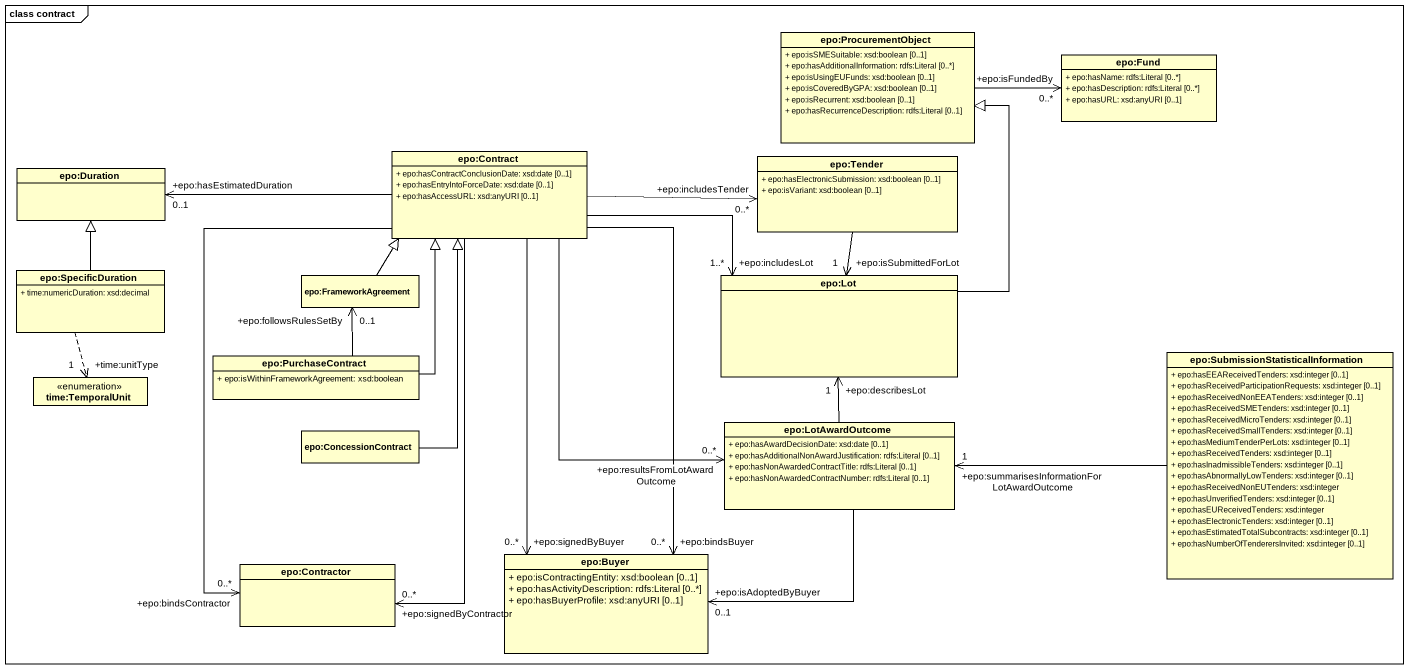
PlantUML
@startuml
mainframe class contract
hide circle
hide empty members
skinparam classAttributeIconSize 0
class "epo:ProcurementObject" as epo_ProcurementObject {
  + epo:isSMESuitable: xsd:boolean [0..1]
  + epo:hasAdditionalInformation: rdfs:Literal [0..*]
  + epo:isUsingEUFunds: xsd:boolean [0..1]
  + epo:isCoveredByGPA: xsd:boolean [0..1]
  + epo:isRecurrent: xsd:boolean [0..1]
  + epo:hasRecurrenceDescription: rdfs:Literal [0..1]
}
class "epo:Fund" as epo_Fund {
  + epo:hasName: rdfs:Literal [0..*]
  + epo:hasDescription: rdfs:Literal [0..*]
  + epo:hasURL: xsd:anyURI [0..1]
}
class "epo:Duration" as epo_Duration
class "epo:Contract" as epo_Contract {
  + epo:hasContractConclusionDate: xsd:date [0..1]
  + epo:hasEntryIntoForceDate: xsd:date [0..1]
  + epo:hasAccessURL: xsd:anyURI [0..1]
}
class "epo:Tender" as epo_Tender {
  + epo:hasElectronicSubmission: xsd:boolean [0..1]
  + epo:isVariant: xsd:boolean [0..1]
}
class "epo:SpecificDuration" as epo_SpecificDuration {
  + time:numericDuration: xsd:decimal
}
class "epo:FrameworkAgreement" as epo_FrameworkAgreement
class "epo:Lot" as epo_Lot
class "epo:PurchaseContract" as epo_PurchaseContract {
  + epo:isWithinFrameworkAgreement: xsd:boolean
}
class "epo:SubmissionStatisticalInformation" as epo_SubmissionStatisticalInf {
  + epo:hasEEAReceivedTenders: xsd:integer [0..1]
  + epo:hasReceivedParticipationRequests: xsd:integer [0..1]
  + epo:hasReceivedNonEEATenders: xsd:integer [0..1]
  + epo:hasReceivedSMETenders: xsd:integer [0..1]
  + epo:hasReceivedMicroTenders: xsd:integer [0..1]
  + epo:hasReceivedSmallTenders: xsd:integer [0..1]
  + epo:hasMediumTenderPerLots: xsd:integer [0..1]
  + epo:hasReceivedTenders: xsd:integer [0..1]
  + epo:hasInadmissibleTenders: xsd:integer [0..1]
  + epo:hasAbnormallyLowTenders: xsd:integer [0..1]
  + epo:hasReceivedNonEUTenders: xsd:integer
  + epo:hasUnverifiedTenders: xsd:integer [0..1]
  + epo:hasEUReceivedTenders: xsd:integer
  + epo:hasElectronicTenders: xsd:integer [0..1]
  + epo:hasEstimatedTotalSubcontracts: xsd:integer [0..1]
  + epo:hasNumberOfTenderersInvited: xsd:integer [0..1]
}
enum "time:TemporalUnit" as time_TemporalUnit
class "epo:ConcessionContract" as epo_ConcessionContract
class "epo:LotAwardOutcome" as epo_LotAwardOutcome {
  + epo:hasAwardDecisionDate: xsd:date [0..1]
  + epo:hasAdditionalNonAwardJustification: rdfs:Literal [0..1]
  + epo:hasNonAwardedContractTitle: rdfs:Literal [0..1]
  + epo:hasNonAwardedContractNumber: rdfs:Literal [0..1]
}
class "epo:Contractor" as epo_Contractor
class "epo:Buyer" as epo_Buyer {
  + epo:isContractingEntity: xsd:boolean [0..1]
  + epo:hasActivityDescription: rdfs:Literal [0..*]
  + epo:hasBuyerProfile: xsd:anyURI [0..1]
}
epo_ProcurementObject -right-> "+epo:isFundedBy\n0..*" epo_Fund
epo_Contract -left-> "+epo:hasEstimatedDuration\n0..1" epo_Duration
epo_Contract -right-> "+epo:includesTender\n0..*" epo_Tender
epo_Contract -right-> "+epo:includesLot\n1..*" epo_Lot
epo_Contract --> "+epo:resultsFromLotAwardOutcome\n0..*" epo_LotAwardOutcome
epo_Contract --> "+epo:signedByContractor\n0..*" epo_Contractor
epo_Contract --> "+epo:bindsContractor\n0..*" epo_Contractor
epo_Contract --> "+epo:bindsBuyer\n0..*" epo_Buyer
epo_Contract --> "+epo:signedByBuyer\n0..*" epo_Buyer
epo_Tender --> "+epo:isSubmittedForLot\n1" epo_Lot
epo_SpecificDuration -up-|> epo_Duration
epo_SpecificDuration ..> "+time:unitType\n1" time_TemporalUnit
epo_FrameworkAgreement -up-|> epo_Contract
epo_Lot -up-|> epo_ProcurementObject
epo_PurchaseContract -up-|> epo_Contract
epo_PurchaseContract -up-> "+epo:followsRulesSetBy\n0..1" epo_FrameworkAgreement
epo_SubmissionStatisticalInf -left-> "+epo:summarisesInformationForLotAwardOutcome\n1" epo_LotAwardOutcome
epo_ConcessionContract -up-|> epo_Contract
epo_LotAwardOutcome -up-> "+epo:describesLot\n1" epo_Lot
epo_LotAwardOutcome -left-> "+epo:isAdoptedByBuyer\n0..1" epo_Buyer
@enduml
